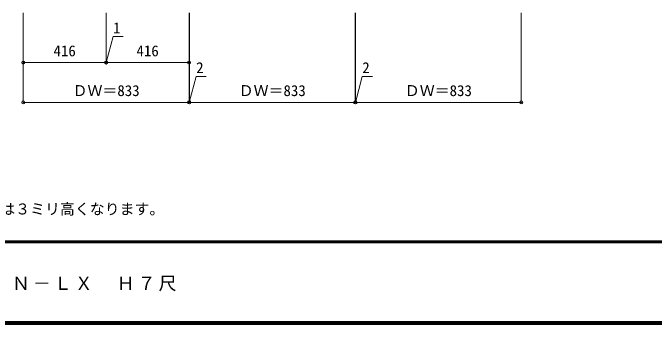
# Model space of a CAD drawing. Units: millimetres, scale not verified. Extents: x -6000 to 5700, y -4307 to 4175.
# Drawn here: x -3769 to -546, y -4205 to -2640 of the extents above; entities that cross this region are included whole.
import ezdxf
from ezdxf.enums import TextEntityAlignment as Align

# ---------------------------------------------------------------- set-up
doc = ezdxf.new("R2010")
doc.units = ezdxf.units.MM
doc.header["$LTSCALE"] = 30
doc.header["$PDMODE"] = 32
doc.header["$PDSIZE"] = 15
doc.layers.add('0-A_文字', color=7, linetype='Continuous')
doc.layers.add('F-A_文字', color=7, linetype='Continuous')
doc.layers.add('0-B_寸法', color=7, linetype='Continuous', lineweight=9)
doc.layers.add('F-1_枠', color=6, linetype='Continuous', lineweight=40)
doc.styles.add('ＭＳ ゴシック', font='')
doc.styles.get('ＭＳ ゴシック').set_extended_font_data('MS Gothic')

msp = doc.modelspace()

# ---------------------------------------------------------------- linework, layer by layer
at = {"layer": '0-B_寸法', "color": 4}
for p, q in [((-3716.5, -3090), (-3716.5, -2640)), ((-2883.5, -3090), (-2883.5, -2640)), ((-3299.5, -2890), (-2883.5, -2890)), ((-3716.5, -3090), (-2883.5, -3090))]:
    msp.add_line(p, q, dxfattribs=at)
for points in [[(-3716.5, -2890), (-3300.5, -2890), (-3300.5, -2640)], [(-3300.5, -2890), (-3299.5, -2890), (-3299.5, -2640)], [(-2883.5, -3090), (-2881.5, -3090), (-2881.5, -2640)], [(-2881.5, -3090), (-2048.5, -3090), (-2048.5, -2640)], [(-2048.5, -3090), (-2046.5, -3090), (-2046.5, -2640)], [(-2046.5, -3090), (-1213.5, -3090), (-1213.5, -2640)], [(-3300, -2890), (-3265.05, -2759.57), (-3214.27, -2759.57)], [(-2882.5, -3090), (-2847.55, -2959.57), (-2796.77, -2959.57)], [(-2047.5, -3090), (-2012.55, -2959.57), (-1961.77, -2959.57)]]:
    msp.add_lwpolyline(points, dxfattribs=at)
at = {"layer": '0-B_寸法'}
for p in [(-3716.5, -2890), (-3300.5, -2890), (-3299.5, -2890), (-2883.5, -2890), (-3716.5, -3090), (-2883.5, -3090), (-2881.5, -3090), (-2048.5, -3090), (-2046.5, -3090), (-1213.5, -3090)]:
    msp.add_point(p, dxfattribs=at)
at = {"layer": 'F-1_枠'}
for p, q in [((5700, -3790), (-6000, -3790)), ((5700, -3795), (-6000, -3795)), ((5700, -4195), (-6000, -4195)), ((5700, -4200), (-6000, -4200)), ((5700, -4205), (-6000, -4205))]:
    msp.add_line(p, q, dxfattribs=at)

# ---------------------------------------------------------------- texts
at = {"layer": '0-A_文字', "style": 'ＭＳ ゴシック'}
msp.add_text('*敷居（別売）床直置施工の場合、枠外Ｈ寸法は３ミリ高くなります。', height=54.99, dxfattribs=at).set_placement((-5370, -3670), align=Align.BOTTOM_LEFT)
at = {"layer": '0-B_寸法', "style": 'ＭＳ ゴシック'}
for s, p in [('1', (-3265.05, -2759.57)), ('416', (-3564.75, -2875)), ('416', (-3147.75, -2875)), ('2', (-2847.55, -2959.57)), ('2', (-2012.55, -2959.57)), ('ＤＷ＝833', (-3468.75, -3075)), ('ＤＷ＝833', (-2633.75, -3075)), ('ＤＷ＝833', (-1798.75, -3075))]:
    msp.add_text(s, height=54.99, dxfattribs=at).set_placement(p, align=Align.BOTTOM_LEFT)
at = {"layer": 'F-A_文字', "insert": (-5247.55, -4040), "char_height": 65.98, "attachment_point": 7, "style": 'ＭＳ ゴシック'}
msp.add_mtext('\\T1.17;からっ戸\u3000クローゼットドア\u3000Ｎ－ＬＸ\u3000Ｈ７尺\\~', dxfattribs=at)

doc.saveas('drawing.dxf')
